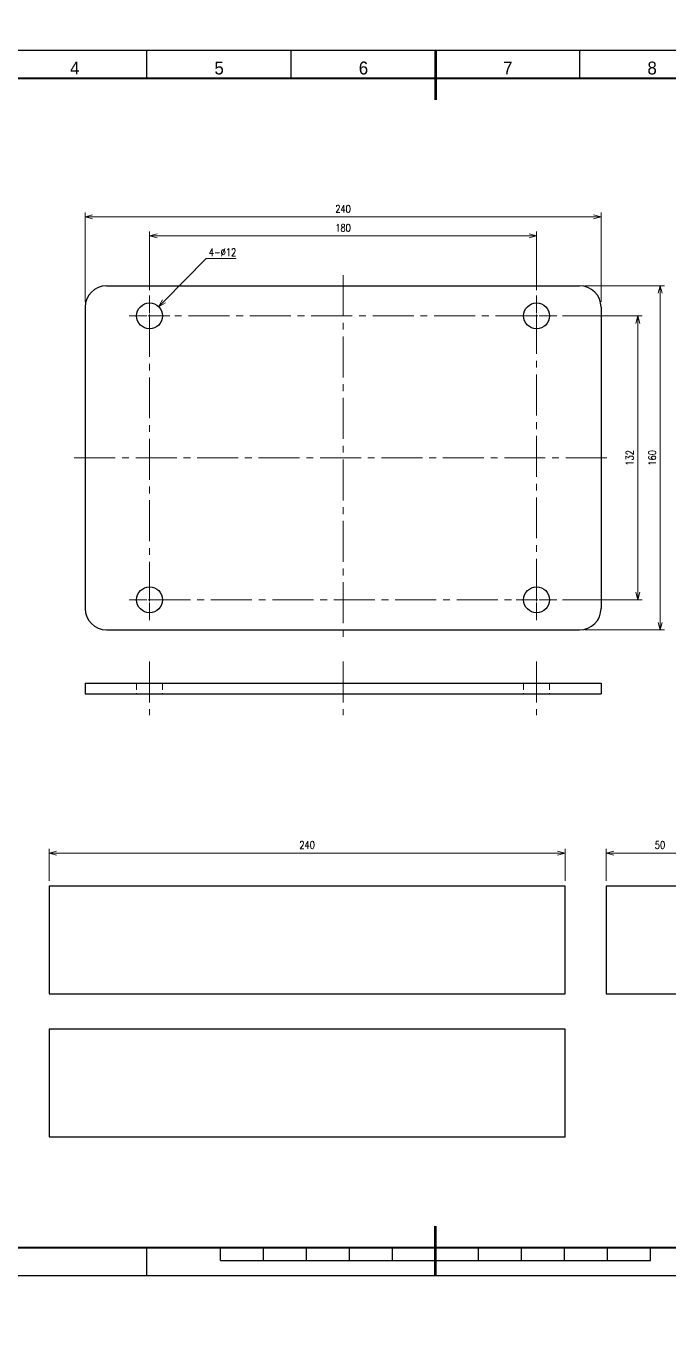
# Model space of a CAD drawing. Header units: millimetres. Extents: x 0 to 70370, y 0 to 11543.
# Drawn here: x 28434 to 28732, y 932 to 1533 of the extents above; entities that cross this region are included whole.
import ezdxf
from ezdxf import colors
from ezdxf.entities.mleader import LeaderData, LeaderLine
from ezdxf.enums import TextEntityAlignment as Align
from ezdxf.math import Vec2, Vec3

# ---------------------------------------------------------------- set-up
doc = ezdxf.new("R2010")
doc.units = ezdxf.units.MM
doc.linetypes.add('CENTER2', pattern=[28.574999999999996, 19.05, -3.174999999999999, 3.174999999999999, -3.174999999999999])
doc.linetypes.add('HIDDEN2', pattern=[4.7624999999999975, 3.174999999999999, -1.587499999999999])
for name, color, linetype, lineweight in [('01_外形線', 7, 'Continuous', 25), ('03_かくれ線', 6, 'HIDDEN2', 13), ('04_中心線', 1, 'CENTER2', 9), ('07_寸法線', 3, 'Continuous', 9), ('99_図枠', 7, 'Continuous', 40)]:
    doc.layers.add(name, color=color, linetype=linetype, lineweight=lineweight)
doc.styles.get("Standard").update_dxf_attribs({"font": 'arial.ttf'})
doc.styles.add('寸法用', font='simplex.shx', dxfattribs={"width": 0.8, "bigfont": '@extfont2.shx'})
doc.styles.add('表題用', font='MS PGothic.ttf')
doc.dimstyles.new('機械製図用', dxfattribs={"dimtxt": 3.5, "dimasz": 3.5, "dimexe": 2, "dimexo": 0, "dimgap": 1.199999999999999, "dimtad": 1, "dimdsep": 46, "dimtxsty": '寸法用', "dimblk": 'OPEN30', "dimcen": 0, "dimclrd": 256, "dimclre": 256, "dimclrt": 7, "dimazin": 2, "dimtm": 1e-09, "dimtfac": 0.75, "dimtmove": 0, "dimatfit": 3, "dimldrblk": 'OPEN30', "dimfxl": 1, "dimlwd": -1, "dimlwe": -1, "dimarcsym": 0})
doc.dimstyles.new('機械製図用$3', dxfattribs={"dimtxt": 3.5, "dimasz": 3.5, "dimexe": 2, "dimexo": 0, "dimgap": 1.199999999999999, "dimtad": 1, "dimtih": 1, "dimtoh": 1, "dimdsep": 46, "dimtxsty": '寸法用', "dimblk": 'OPEN30', "dimcen": 0, "dimsd1": 1, "dimclrd": 256, "dimclre": 256, "dimclrt": 7, "dimazin": 2, "dimtm": 1e-09, "dimtfac": 0.75, "dimtofl": 0, "dimtmove": 0, "dimatfit": 3, "dimldrblk": 'OPEN30', "dimfxl": 1, "dimlwd": -1, "dimlwe": -1, "dimarcsym": 0})

# ---------------------------------------------------------------- blocks, each defined once
blk = doc.blocks.new('_Open30')
at = {"color": 0, "linetype": 'ByBlock', "lineweight": -2}
for p, q in [((-1, 0.26794919), (0, 0)), ((0, 0), (-1, -0.26794919)), ((0, 0), (-1, 0))]:
    blk.add_line(p, q, dxfattribs=at)
blk = doc.blocks.new('*D2630')
at = {"layer": '07_寸法線', "transparency": 16777216}
for p, q in [((28461.16414324462, 1405.095161258738), (28461.16414324462, 1446.594515559584)), ((28464.66414324462, 1444.594515559584), (28697.66414324462, 1444.594515559584)), ((28701.16414324462, 1405.095161258738), (28701.16414324462, 1446.594515559584))]:
    blk.add_line(p, q, dxfattribs=at)
at = {"layer": 'Defpoints', "color": 0, "transparency": 16777216}
for p in [(28701.16414324462, 1444.594515559584), (28461.16414324462, 1402.595161258738), (28701.16414324462, 1402.595161258738)]:
    blk.add_point(p, dxfattribs=at)
at = {"layer": '07_寸法線', "transparency": 16777216, "xscale": 3.5, "yscale": 3.5, "zscale": 3.5, "rotation": 180}
blk.add_blockref('_Open30', (28461.16414324462, 1444.594515559584), dxfattribs=at)
at = {"layer": '07_寸法線', "transparency": 16777216, "xscale": 3.5, "yscale": 3.5, "zscale": 3.5}
blk.add_blockref('_Open30', (28701.16414324462, 1444.594515559584), dxfattribs=at)
at = {"layer": '07_寸法線', "color": 7, "transparency": 16777216, "insert": (28581.16414324462, 1448.344515559584), "char_height": 3.5, "attachment_point": 5, "style": '寸法用'}
blk.add_mtext('240', dxfattribs=at)
blk = doc.blocks.new('*U2622')
at = {"layer": '04_中心線', "color": 0, "linetype": 'CENTER2', "transparency": 16777216}
for p, q in [((0, 1.2), (0, 9.5)), ((-9.5, 0), (-1.199999999999999, 0)), ((1.2, 0), (9.5, 0)), ((0, -9.5), (0, -1.199999999999999))]:
    blk.add_line(p, q, dxfattribs=at)
at = {"layer": '04_中心線', "color": 0, "linetype": 'Continuous', "transparency": 16777216}
for p, q in [((-0.6000000000000001, 0), (0.6000000000000001, 0)), ((0, -0.6000000000000001), (0, 0.6000000000000001))]:
    blk.add_line(p, q, dxfattribs=at)
blk = doc.blocks.new('*U2623')
at = {"layer": '04_中心線', "color": 0, "linetype": 'CENTER2', "transparency": 16777216}
for p, q in [((0, 1.2), (0, 9.5)), ((-9.5, 0), (-1.199999999999999, 0)), ((1.2, 0), (9.5, 0)), ((0, -9.5), (0, -1.199999999999999))]:
    blk.add_line(p, q, dxfattribs=at)
at = {"layer": '04_中心線', "color": 0, "linetype": 'Continuous', "transparency": 16777216}
for p, q in [((-0.6000000000000001, 0), (0.6000000000000001, 0)), ((0, -0.6000000000000001), (0, 0.6000000000000001))]:
    blk.add_line(p, q, dxfattribs=at)
blk = doc.blocks.new('*U2624')
at = {"layer": '04_中心線', "color": 0, "linetype": 'CENTER2', "transparency": 16777216}
for p, q in [((0, 1.2), (0, 9.5)), ((-9.5, 0), (-1.199999999999999, 0)), ((1.2, 0), (9.5, 0)), ((0, -9.5), (0, -1.199999999999999))]:
    blk.add_line(p, q, dxfattribs=at)
at = {"layer": '04_中心線', "color": 0, "linetype": 'Continuous', "transparency": 16777216}
for p, q in [((-0.6000000000000001, 0), (0.6000000000000001, 0)), ((0, -0.6000000000000001), (0, 0.6000000000000001))]:
    blk.add_line(p, q, dxfattribs=at)
blk = doc.blocks.new('*U2625')
at = {"layer": '04_中心線', "color": 0, "linetype": 'CENTER2', "transparency": 16777216}
for p, q in [((0, 1.2), (0, 9.5)), ((-9.5, 0), (-1.199999999999999, 0)), ((1.2, 0), (9.5, 0)), ((0, -9.5), (0, -1.199999999999999))]:
    blk.add_line(p, q, dxfattribs=at)
at = {"layer": '04_中心線', "color": 0, "linetype": 'Continuous', "transparency": 16777216}
for p, q in [((-0.6000000000000001, 0), (0.6000000000000001, 0)), ((0, -0.6000000000000001), (0, 0.6000000000000001))]:
    blk.add_line(p, q, dxfattribs=at)
blk = doc.blocks.new('*D2629')
at = {"layer": '07_寸法線', "transparency": 16777216}
for p, q in [((28693.66414324463, 1412.595161258738), (28730.71612054241, 1412.595161258738)), ((28728.71612054241, 1409.095161258738), (28728.71612054241, 1256.095161258738)), ((28693.66414324463, 1252.595161258738), (28730.71612054241, 1252.595161258738))]:
    blk.add_line(p, q, dxfattribs=at)
at = {"layer": 'Defpoints', "color": 0, "transparency": 16777216}
for p in [(28691.16414324463, 1412.595161258738), (28691.16414324463, 1252.595161258738), (28728.71612054241, 1252.595161258738)]:
    blk.add_point(p, dxfattribs=at)
at = {"layer": '07_寸法線', "transparency": 16777216, "xscale": 3.5, "yscale": 3.5, "zscale": 3.5}
for p, rotation in [((28728.71612054241, 1412.595161258738), 90), ((28728.71612054241, 1252.595161258738), 270)]:
    blk.add_blockref('_Open30', p, dxfattribs=dict(at, rotation=rotation))
at = {"layer": '07_寸法線', "color": 7, "transparency": 16777216, "insert": (28724.9661205424, 1332.59516125873), "char_height": 3.5, "attachment_point": 5, "rotation": 90, "style": '寸法用'}
blk.add_mtext('160', dxfattribs=at)
blk = doc.blocks.new('*D2627')
at = {"layer": '07_寸法線', "transparency": 16777216}
for p, q in [((28491.16414324462, 1410.595161258738), (28491.16414324462, 1437.773695119162)), ((28494.66414324462, 1435.773695119162), (28667.66414324462, 1435.773695119162)), ((28671.16414324462, 1410.595161258738), (28671.16414324462, 1437.773695119162))]:
    blk.add_line(p, q, dxfattribs=at)
at = {"layer": 'Defpoints', "color": 0, "transparency": 16777216}
for p in [(28671.16414324462, 1435.773695119162), (28491.16414324462, 1408.095161258738), (28671.16414324462, 1408.095161258738)]:
    blk.add_point(p, dxfattribs=at)
at = {"layer": '07_寸法線', "transparency": 16777216, "xscale": 3.5, "yscale": 3.5, "zscale": 3.5, "rotation": 180}
blk.add_blockref('_Open30', (28491.16414324462, 1435.773695119162), dxfattribs=at)
at = {"layer": '07_寸法線', "transparency": 16777216, "xscale": 3.5, "yscale": 3.5, "zscale": 3.5}
blk.add_blockref('_Open30', (28671.16414324462, 1435.773695119162), dxfattribs=at)
at = {"layer": '07_寸法線', "color": 7, "transparency": 16777216, "insert": (28581.16414324462, 1439.523695119162), "char_height": 3.5, "attachment_point": 5, "style": '寸法用'}
blk.add_mtext('180', dxfattribs=at)
blk = doc.blocks.new('*D2628')
at = {"layer": '07_寸法線', "transparency": 16777216}
for p, q in [((28683.16414324463, 1398.595161258738), (28720.21612054246, 1398.595161258738)), ((28718.21612054246, 1395.095161258738), (28718.21612054246, 1270.095161258738)), ((28683.16414324463, 1266.595161258738), (28720.21612054246, 1266.595161258738))]:
    blk.add_line(p, q, dxfattribs=at)
at = {"layer": 'Defpoints', "color": 0, "transparency": 16777216}
for p in [(28680.66414324463, 1398.595161258738), (28680.66414324463, 1266.595161258738), (28718.21612054246, 1266.595161258738)]:
    blk.add_point(p, dxfattribs=at)
at = {"layer": '07_寸法線', "transparency": 16777216, "xscale": 3.5, "yscale": 3.5, "zscale": 3.5}
for p, rotation in [((28718.21612054246, 1398.595161258738), 90), ((28718.21612054246, 1266.595161258738), 270)]:
    blk.add_blockref('_Open30', p, dxfattribs=dict(at, rotation=rotation))
at = {"layer": '07_寸法線', "color": 7, "transparency": 16777216, "insert": (28714.46612054246, 1332.59516125873), "char_height": 3.5, "attachment_point": 5, "rotation": 90, "style": '寸法用'}
blk.add_mtext('132', dxfattribs=at)
blk = doc.blocks.new('*D2626')
at = {"layer": '07_寸法線', "transparency": 16777216}
for p, q in [((28517.55501918052, 1425.209700187495), (28497.85325272135, 1405.34096101921)), ((28531.42168584723, 1425.209700187492), (28517.55501918052, 1425.209700187495))]:
    blk.add_line(p, q, dxfattribs=at)
at = {"layer": 'Defpoints', "color": 0, "transparency": 16777216}
for p in [(28495.38884396677, 1402.855666370615), (28486.93944252246, 1394.334656146841)]:
    blk.add_point(p, dxfattribs=at)
at = {"layer": '07_寸法線', "transparency": 16777216, "xscale": 3.5, "yscale": 3.5, "zscale": 3.5, "rotation": 225.2417652894576}
blk.add_blockref('_Open30', (28495.38884396677, 1402.855666370615), dxfattribs=at)
at = {"layer": '07_寸法線', "color": 7, "transparency": 16777216, "insert": (28525.08835251389, 1428.159700187492), "char_height": 3.5, "attachment_point": 5, "style": '寸法用'}
blk.add_mtext('4-∅12', dxfattribs=at)
blk = doc.blocks.new('*D2633')
at = {"layer": '07_寸法線', "transparency": 16777216}
for p, q in [((28444.44329717977, 1135.923662802757), (28444.44329717977, 1150.85787060934)), ((28684.44329717977, 1135.987719464886), (28684.44329717977, 1150.85787060934)), ((28447.94329717977, 1148.85787060934), (28680.94329717977, 1148.85787060934))]:
    blk.add_line(p, q, dxfattribs=at)
at = {"layer": 'Defpoints', "color": 0, "transparency": 16777216}
for p in [(28684.44329717977, 1148.85787060934), (28444.44329717977, 1133.423662802757), (28684.44329717977, 1133.487719464886)]:
    blk.add_point(p, dxfattribs=at)
at = {"layer": '07_寸法線', "transparency": 16777216, "xscale": 3.5, "yscale": 3.5, "zscale": 3.5, "rotation": 180}
blk.add_blockref('_Open30', (28444.44329717977, 1148.85787060934), dxfattribs=at)
at = {"layer": '07_寸法線', "transparency": 16777216, "xscale": 3.5, "yscale": 3.5, "zscale": 3.5}
blk.add_blockref('_Open30', (28684.44329717977, 1148.85787060934), dxfattribs=at)
at = {"layer": '07_寸法線', "color": 7, "transparency": 16777216, "insert": (28564.44329717977, 1152.60787060934), "char_height": 3.5, "attachment_point": 5, "style": '寸法用'}
blk.add_mtext('240', dxfattribs=at)
blk = doc.blocks.new('*D2632')
at = {"layer": '07_寸法線', "transparency": 16777216}
for p, q in [((28703.57024648762, 1135.923662802761), (28703.57024648762, 1150.857870609344)), ((28753.57024648762, 1135.98771946489), (28753.57024648762, 1150.857870609344)), ((28707.07024648762, 1148.857870609344), (28750.07024648762, 1148.857870609344))]:
    blk.add_line(p, q, dxfattribs=at)
at = {"layer": 'Defpoints', "color": 0, "transparency": 16777216}
for p in [(28753.57024648762, 1148.857870609344), (28703.57024648762, 1133.423662802761), (28753.57024648762, 1133.48771946489)]:
    blk.add_point(p, dxfattribs=at)
at = {"layer": '07_寸法線', "transparency": 16777216, "xscale": 3.5, "yscale": 3.5, "zscale": 3.5, "rotation": 180}
blk.add_blockref('_Open30', (28703.57024648762, 1148.857870609344), dxfattribs=at)
at = {"layer": '07_寸法線', "transparency": 16777216, "xscale": 3.5, "yscale": 3.5, "zscale": 3.5}
blk.add_blockref('_Open30', (28753.57024648762, 1148.857870609344), dxfattribs=at)
at = {"layer": '07_寸法線', "color": 7, "transparency": 16777216, "insert": (28728.57024648762, 1152.607870609344), "char_height": 3.5, "attachment_point": 5, "style": '寸法用'}
blk.add_mtext('50', dxfattribs=at)
blk = doc.blocks.new('AM_BALLOON1')
at = {"transparency": 16777216}
blk.add_circle((0, 0), 5, dxfattribs=at)
blk.add_attdef('B_NUMBER', text='', height=3, dxfattribs=at).set_placement((0, 0), align=Align.MIDDLE_CENTER)
blk = doc.blocks.new('_OPEN')
at = {"color": 0, "linetype": 'ByBlock'}
for p, q in [((-1, 0.1666666666666666), (0, 0)), ((0, 0), (-1, -0.1666666666666666)), ((0, 0), (-1, 0))]:
    blk.add_line(p, q, dxfattribs=at)

msp = doc.modelspace()

# ---------------------------------------------------------------- linework, layer by layer
at = {"layer": '01_外形線'}
for p, q in [((28471.16414324462, 1412.595161258738), (28691.16414324462, 1412.595161258738)), ((28461.16414324462, 1402.595161258738), (28461.16414324462, 1262.595161258738)), ((28701.16414324462, 1402.595161258738), (28701.16414324462, 1262.595161258738)), ((28471.16414324462, 1252.595161258738), (28691.16414324462, 1252.595161258738)), ((28461.16414324462, 1227.892496603163), (28701.16414324462, 1227.892496603163)), ((28461.16414324462, 1227.892496603163), (28461.16414324462, 1222.892496603163)), ((28701.16414324462, 1227.892496603163), (28701.16414324462, 1222.892496603163)), ((28461.16414324462, 1222.892496603163), (28701.16414324462, 1222.892496603163))]:
    msp.add_line(p, q, dxfattribs=at)
for points in [[(28444.44329717977, 1083.423662802757), (28684.44329717977, 1083.423662802757), (28684.44329717977, 1133.423662802757), (28444.44329717977, 1133.423662802757)], [(28703.57024648762, 1083.423662802757), (28753.57024648762, 1083.423662802757), (28753.57024648762, 1133.423662802757), (28703.57024648762, 1133.423662802757)], [(28444.44329717977, 1016.920950495434), (28684.44329717977, 1016.920950495434), (28684.44329717977, 1066.920950495434), (28444.44329717977, 1066.920950495434)]]:
    msp.add_lwpolyline(points, close=True, dxfattribs=at)
for centre in [(28491.16414324462, 1398.595161258738), (28671.16414324462, 1398.595161258738), (28491.16414324462, 1266.595161258738), (28671.16414324462, 1266.595161258738)]:
    msp.add_circle(centre, 6, dxfattribs=at)
for centre, start, end in [((28471.16414324462, 1402.595161258738), 90, 180), ((28691.16414324462, 1402.595161258738), 0, 90), ((28471.16414324462, 1262.595161258738), 180, 270), ((28691.16414324462, 1262.595161258738), 270, 0)]:
    msp.add_arc(centre, 10, start, end, dxfattribs=at)
at = {"layer": '03_かくれ線'}
for p, q in [((28485.16414324462, 1227.892496603163), (28485.16414324462, 1222.892496603163)), ((28497.16414324462, 1227.892496603163), (28497.16414324462, 1222.892496603163)), ((28665.16414324462, 1227.892496603163), (28665.16414324462, 1222.892496603163)), ((28677.16414324462, 1227.892496603163), (28677.16414324462, 1222.892496603163))]:
    msp.add_line(p, q, dxfattribs=at)
at = {"layer": '04_中心線'}
for p, q in [((28581.16414324462, 1417.595161258738), (28581.16414324462, 1247.595161258738)), ((28456.16414324462, 1332.595161258738), (28706.16414324462, 1332.595161258738)), ((28491.16414324462, 1237.892496603163), (28491.16414324462, 1212.892496603163)), ((28581.16414324462, 1237.892496603163), (28581.16414324462, 1212.892496603163)), ((28671.16414324462, 1237.892496603163), (28671.16414324462, 1212.892496603163))]:
    msp.add_line(p, q, dxfattribs=at)
msp.add_lwpolyline([(28491.16414324462, 1266.595161258738), (28671.16414324462, 1266.595161258738), (28671.16414324462, 1398.595161258738), (28491.16414324462, 1398.595161258738)], close=True, dxfattribs=at)
at = {"layer": '99_図枠', "lineweight": 25}
for p, q in [((28489.9691364234, 1509.037639372473), (28489.9691364234, 1522.037639372473)), ((28557.09913642341, 1509.037639372473), (28557.09913642341, 1522.037639372473)), ((28691.35913642342, 1509.037639372473), (28691.35913642342, 1522.037639372473)), ((28489.9691364234, 952.3916393724794), (28489.9691364234, 965.3916393724794)), ((28524.22913642341, 959.3916393724794), (28524.22913642341, 965.3916393724794)), ((28544.22913642341, 959.3916393724794), (28544.22913642341, 965.3916393724794)), ((28564.22913642341, 959.3916393724794), (28564.22913642341, 965.3916393724794)), ((28584.22913642341, 959.3916393724794), (28584.22913642341, 965.3916393724794)), ((28604.22913642341, 959.3916393724794), (28604.22913642341, 965.3916393724794)), ((28644.22913642341, 959.3916393724794), (28644.22913642341, 965.3916393724794)), ((28664.22913642341, 959.3916393724794), (28664.22913642341, 965.3916393724794)), ((28684.22913642341, 959.3916393724794), (28684.22913642341, 965.3916393724794)), ((28704.22913642341, 959.3916393724794), (28704.22913642341, 965.3916393724794)), ((28724.22913642341, 959.3916393724794), (28724.22913642341, 965.3916393724794)), ((28524.22913642341, 959.3916393724794), (28724.22913642341, 959.3916393724794))]:
    msp.add_line(p, q, dxfattribs=at)
at = {"layer": '99_図枠', "lineweight": 53}
for p, q in [((28624.22913642341, 1522.037639372473), (28624.22913642341, 1499.03763937248)), ((28624.22913642341, 952.3916393724794), (28624.22913642341, 975.3916393724794))]:
    msp.add_line(p, q, dxfattribs=at)
at = {"layer": '99_図枠'}
msp.add_lwpolyline([(28260.4091364234, 965.3916393724794), (29014.00913642341, 965.3916393724794), (29014.00913642341, 1509.037639372473), (28260.4091364234, 1509.037639372473)], close=True, dxfattribs=at)
at = {"layer": 'Defpoints'}
msp.add_lwpolyline([(28221.44913642341, 952.3916393724794), (29027.00913642341, 952.3916393724794), (29027.00913642341, 1522.037639372473), (28221.44913642341, 1522.037639372473)], close=True, dxfattribs=at)

# ---------------------------------------------------------------- block references
at = {"layer": '04_中心線', "linetype": 'CENTER2'}
for name, p in [('*U2623', (28491.16414324462, 1398.595161258738)), ('*U2622', (28671.16414324462, 1398.595161258738)), ('*U2625', (28491.16414324462, 1266.595161258738)), ('*U2624', (28671.16414324462, 1266.595161258738))]:
    msp.add_blockref(name, p, dxfattribs=at)

# ---------------------------------------------------------------- texts
at = {"layer": '99_図枠', "lineweight": 13, "style": '表題用'}
for s, p in [('4', (28456.40413642343, 1509.037639372473)), ('5', (28523.5341364234, 1509.037639372473)), ('6', (28590.66413642341, 1509.037639372473)), ('7', (28657.79413642341, 1509.037639372473)), ('8', (28724.92413642342, 1509.037639372473))]:
    msp.add_text(s, height=6, dxfattribs=at).set_placement(p, align=Align.BOTTOM_CENTER)

# ---------------------------------------------------------------- dimensions: what is measured, and where the dimension line sits
at = {"layer": '07_寸法線'}
for base, p1, p2, picture, middle in [((28701.16414324462, 1444.594515559584), (28461.16414324462, 1402.595161258738), (28701.16414324462, 1402.595161258738), '*D2630', (28581.16414324462, 1448.344515559584)), ((28671.16414324462, 1435.773695119162), (28491.16414324462, 1408.095161258738), (28671.16414324462, 1408.095161258738), '*D2627', (28581.16414324462, 1439.523695119162)), ((28684.44329717977, 1148.85787060934), (28444.44329717977, 1133.423662802757), (28684.44329717977, 1133.487719464886), '*D2633', (28564.44329717977, 1152.60787060934)), ((28753.57024648762, 1148.857870609344), (28703.57024648762, 1133.423662802761), (28753.57024648762, 1133.48771946489), '*D2632', (28728.57024648762, 1152.607870609344))]:
    dim = msp.add_linear_dim(base=base, p1=p1, p2=p2, dimstyle='機械製図用', override={"dimexo": 2.5, "dimgap": 2}, dxfattribs=at)
    dim.commit()
    dim.dimension.update_dxf_attribs({"geometry": picture, "text_midpoint": middle})
dim = msp.add_diameter_dim_2p(p1=(28486.93944252246, 1394.334656146841), p2=(28495.38884396677, 1402.855666370615), text='4-<>', dimstyle='機械製図用$3', dxfattribs=at)
dim.commit()
dim.dimension.update_dxf_attribs({"geometry": '*D2626', "text_midpoint": (28525.08835251389, 1425.209700187492), "dimtype": 163})
for base, p1, p2, picture, middle in [((28728.71612054241, 1252.595161258738), (28691.16414324462, 1412.595161258738), (28691.16414324462, 1252.595161258738), '*D2629', (28724.9661205424, 1332.59516125873)), ((28718.21612054246, 1266.595161258738), (28680.66414324462, 1398.595161258738), (28680.66414324462, 1266.595161258738), '*D2628', (28714.46612054246, 1332.59516125873))]:
    dim = msp.add_linear_dim(base=base, p1=p1, p2=p2, angle=90, dimstyle='機械製図用', override={"dimexo": 2.5, "dimgap": 2}, dxfattribs=at)
    dim.commit()
    dim.dimension.update_dxf_attribs({"geometry": picture, "text_midpoint": middle})

# ---------------------------------------------------------------- leaders
ml = msp.add_multileader_block('Standard', dxfattribs=at)
ml.set_content('AM_BALLOON1', color=256, scale=9.374431818181815)
ml.set_attribute('B_NUMBER', '1', width=0)
ml.set_leader_properties(color=256, linetype='ByLayer', lineweight=-1)
ml.set_arrow_properties(name='OPEN')
ml.build(insert=Vec2(0, 0))
ml.multileader.update_dxf_attribs({"leader_type": 0, "has_dogleg": 0, "text_right_attachment_type": 6, "dogleg_length": 0, "arrow_head_size": 4.6875, "scale": 2.5, "block_connection_type": 1})
ctx = ml.context
ctx.base_point, ctx.scale, ctx.char_height, ctx.arrow_head_size, ctx.landing_gap_size, ctx.plane_origin = Vec3(33418.77148337808, 3166.994767548861), 2.5, 9.375, 4.6875, 4.6875, Vec3(33418.77148337808, 3166.994767548861)
ctx.right_attachment, ctx.attachment_type = 6, 1
notes = []
notes.append((ctx, [(0, (0, 0, 0), (0, 0), (1, 0), 1, [])]))
ctx.block.insert = Vec3(33418.77148337808, 3166.994767548861)
ml = msp.add_multileader_block('Standard', dxfattribs=at)
ml.set_content('AM_BALLOON1', color=256, scale=7.499545454545451)
ml.set_attribute('B_NUMBER', '1A', width=0)
ml.set_leader_properties(color=256, linetype='ByLayer', lineweight=-1)
ml.set_arrow_properties(name='OPEN')
ml.build(insert=Vec2(0, 0))
ml.multileader.update_dxf_attribs({"leader_type": 0, "has_dogleg": 0, "text_right_attachment_type": 6, "dogleg_length": 0, "arrow_head_size": 3.75, "scale": 2.5, "block_connection_type": 1})
ctx = ml.context
ctx.base_point, ctx.scale, ctx.char_height, ctx.arrow_head_size, ctx.landing_gap_size, ctx.plane_origin = Vec3(35324.79509369504, 3132.321985824334), 2.5, 7.5, 3.75, 3.75, Vec3(35324.79509369504, 3132.321985824334)
ctx.right_attachment, ctx.attachment_type = 6, 1
notes.append((ctx, [(0, (0, 0, 0), (0, 0), (1, 0), 1, [])]))
ctx.block.insert = Vec3(35324.79509369504, 3132.321985824334)
ml = msp.add_multileader_block('Standard', dxfattribs=at)
ml.set_content('AM_BALLOON1', color=256, scale=7.499545454545451)
ml.set_attribute('B_NUMBER', '2', width=0)
ml.set_leader_properties(color=256, linetype='ByLayer', lineweight=-1)
ml.set_arrow_properties(name='OPEN')
ml.build(insert=Vec2(0, 0))
ml.multileader.update_dxf_attribs({"leader_type": 0, "has_dogleg": 0, "text_right_attachment_type": 6, "dogleg_length": 0, "arrow_head_size": 3.75, "scale": 2.5, "block_connection_type": 1})
ctx = ml.context
ctx.base_point, ctx.scale, ctx.char_height, ctx.arrow_head_size, ctx.landing_gap_size, ctx.plane_origin = Vec3(37084.60592553593, 2712.990599675503), 2.5, 7.5, 3.75, 3.75, Vec3(37084.60592553593, 2712.990599675503)
ctx.right_attachment, ctx.attachment_type = 6, 1
notes.append((ctx, [(0, (0, 0, 0), (0, 0), (1, 0), 1, [])]))
ctx.block.insert = Vec3(37084.60592553593, 2712.990599675503)
ml = msp.add_multileader_block('Standard', dxfattribs=at)
ml.set_content('AM_BALLOON1', color=256, scale=7.499545454545451)
ml.set_attribute('B_NUMBER', '3', width=0)
ml.set_leader_properties(color=256, linetype='ByLayer', lineweight=-1)
ml.set_arrow_properties(name='OPEN')
ml.build(insert=Vec2(0, 0))
ml.multileader.update_dxf_attribs({"leader_type": 0, "has_dogleg": 0, "text_right_attachment_type": 6, "dogleg_length": 0, "arrow_head_size": 3.75, "scale": 2.5, "block_connection_type": 1})
ctx = ml.context
ctx.base_point, ctx.scale, ctx.char_height, ctx.arrow_head_size, ctx.landing_gap_size, ctx.plane_origin = Vec3(38565.9452642587, 2679.176486131846), 2.5, 7.5, 3.75, 3.75, Vec3(38565.9452642587, 2679.176486131846)
ctx.right_attachment, ctx.attachment_type = 6, 1
notes.append((ctx, [(0, (0, 0, 0), (0, 0), (1, 0), 1, [])]))
ctx.block.insert = Vec3(38565.9452642587, 2679.176486131846)
ml = msp.add_multileader_block('Standard', dxfattribs=at)
ml.set_content('AM_BALLOON1', color=256, scale=7.499545454545451)
ml.set_attribute('B_NUMBER', '1B', width=0)
ml.set_leader_properties(color=256, linetype='ByLayer', lineweight=-1)
ml.set_arrow_properties(name='OPEN')
ml.build(insert=Vec2(0, 0))
ml.multileader.update_dxf_attribs({"leader_type": 0, "has_dogleg": 0, "text_right_attachment_type": 6, "dogleg_length": 0, "arrow_head_size": 3.75, "scale": 2.5, "block_connection_type": 1})
ctx = ml.context
ctx.base_point, ctx.scale, ctx.char_height, ctx.arrow_head_size, ctx.landing_gap_size, ctx.plane_origin = Vec3(35324.79509369504, 2449.628270926723), 2.5, 7.5, 3.75, 3.75, Vec3(35324.79509369504, 2449.628270926723)
ctx.right_attachment, ctx.attachment_type = 6, 1
notes.append((ctx, [(0, (0, 0, 0), (0, 0), (1, 0), 1, [])]))
ctx.block.insert = Vec3(35324.79509369504, 2449.628270926723)
ml = msp.add_multileader_block('Standard', dxfattribs=at)
ml.set_content('AM_BALLOON1', color=256, scale=5.024695454545452)
ml.set_attribute('B_NUMBER', '1', width=0)
ml.set_leader_properties(color=256, linetype='ByLayer', lineweight=-1)
ml.set_arrow_properties(name='OPEN')
ml.build(insert=Vec2(0, 0))
ml.multileader.update_dxf_attribs({"leader_type": 0, "has_dogleg": 0, "text_right_attachment_type": 6, "dogleg_length": 0, "arrow_head_size": 2.5125, "scale": 2.5, "block_connection_type": 1})
ctx = ml.context
ctx.base_point, ctx.scale, ctx.char_height, ctx.arrow_head_size, ctx.landing_gap_size, ctx.plane_origin = Vec3(40332.08447524762, 2013.344835826902), 2.5, 5.025, 2.5125, 2.5125, Vec3(40332.08447524762, 2013.344835826902)
ctx.right_attachment, ctx.attachment_type = 6, 1
notes.append((ctx, [(0, (0, 0, 0), (0, 0), (1, 0), 1, [])]))
ctx.block.insert = Vec3(40332.08447524762, 2013.344835826902)
ml = msp.add_multileader_block('Standard', dxfattribs=at)
ml.set_content('AM_BALLOON1', color=256, scale=5.024695454545452)
ml.set_attribute('B_NUMBER', '2', width=0)
ml.set_leader_properties(color=256, linetype='ByLayer', lineweight=-1)
ml.set_arrow_properties(name='OPEN')
ml.build(insert=Vec2(0, 0))
ml.multileader.update_dxf_attribs({"leader_type": 0, "has_dogleg": 0, "text_right_attachment_type": 6, "dogleg_length": 0, "arrow_head_size": 2.5125, "scale": 2.5, "block_connection_type": 1})
ctx = ml.context
ctx.base_point, ctx.scale, ctx.char_height, ctx.arrow_head_size, ctx.landing_gap_size, ctx.plane_origin = Vec3(41277.9905563046, 2013.344835826902), 2.5, 5.025, 2.5125, 2.5125, Vec3(41277.9905563046, 2013.344835826902)
ctx.right_attachment, ctx.attachment_type = 6, 1
notes.append((ctx, [(0, (0, 0, 0), (0, 0), (1, 0), 1, [])]))
ctx.block.insert = Vec3(41277.9905563046, 2013.344835826902)
ml = msp.add_multileader_block('Standard', dxfattribs=at)
ml.set_content('AM_BALLOON1', color=256, scale=7.499545454545451)
ml.set_attribute('B_NUMBER', '3', width=0)
ml.set_leader_properties(color=256, linetype='ByLayer', lineweight=-1)
ml.set_arrow_properties(name='OPEN')
ml.build(insert=Vec2(0, 0))
ml.multileader.update_dxf_attribs({"leader_type": 0, "has_dogleg": 0, "text_right_attachment_type": 6, "dogleg_length": 0, "arrow_head_size": 3.75, "scale": 2.5, "block_connection_type": 1})
ctx = ml.context
ctx.base_point, ctx.scale, ctx.char_height, ctx.arrow_head_size, ctx.landing_gap_size, ctx.plane_origin = Vec3(38565.9452642587, 1903.883354309417), 2.5, 7.5, 3.75, 3.75, Vec3(38565.9452642587, 1903.883354309417)
ctx.right_attachment, ctx.attachment_type = 6, 1
notes.append((ctx, [(0, (0, 0, 0), (0, 0), (1, 0), 1, [])]))
ctx.block.insert = Vec3(38565.9452642587, 1903.883354309417)
ml = msp.add_multileader_block('Standard', dxfattribs=at)
ml.set_content('AM_BALLOON1', color=256, scale=7.499545454545451)
ml.set_attribute('B_NUMBER', '1C', width=0)
ml.set_leader_properties(color=256, linetype='ByLayer', lineweight=-1)
ml.set_arrow_properties(name='OPEN')
ml.build(insert=Vec2(0, 0))
ml.multileader.update_dxf_attribs({"leader_type": 0, "has_dogleg": 0, "text_right_attachment_type": 6, "dogleg_length": 0, "arrow_head_size": 3.75, "scale": 2.5, "block_connection_type": 1})
ctx = ml.context
ctx.base_point, ctx.scale, ctx.char_height, ctx.arrow_head_size, ctx.landing_gap_size, ctx.plane_origin = Vec3(35324.79509369504, 1714.135488689198), 2.5, 7.5, 3.75, 3.75, Vec3(35324.79509369504, 1714.135488689198)
ctx.right_attachment, ctx.attachment_type = 6, 1
notes.append((ctx, [(0, (0, 0, 0), (0, 0), (1, 0), 1, [])]))
ctx.block.insert = Vec3(35324.79509369504, 1714.135488689198)
for ctx, leaders in notes:
    for number, flags, end, landing, length, lines in leaders:
        leader = LeaderData()
        leader.index, (leader.has_last_leader_line, leader.has_dogleg_vector, leader.attachment_direction) = number, flags
        leader.last_leader_point, leader.dogleg_vector, leader.dogleg_length = Vec3(end), Vec3(landing), length
        for number, points, colour, breaks in lines:
            line = LeaderLine()
            line.index, line.vertices, line.color, line.breaks = number, Vec3.list(points), colors.encode_raw_color(colour), breaks
            leader.lines.append(line)
        ctx.leaders.append(leader)

doc.saveas('drawing.dxf')
